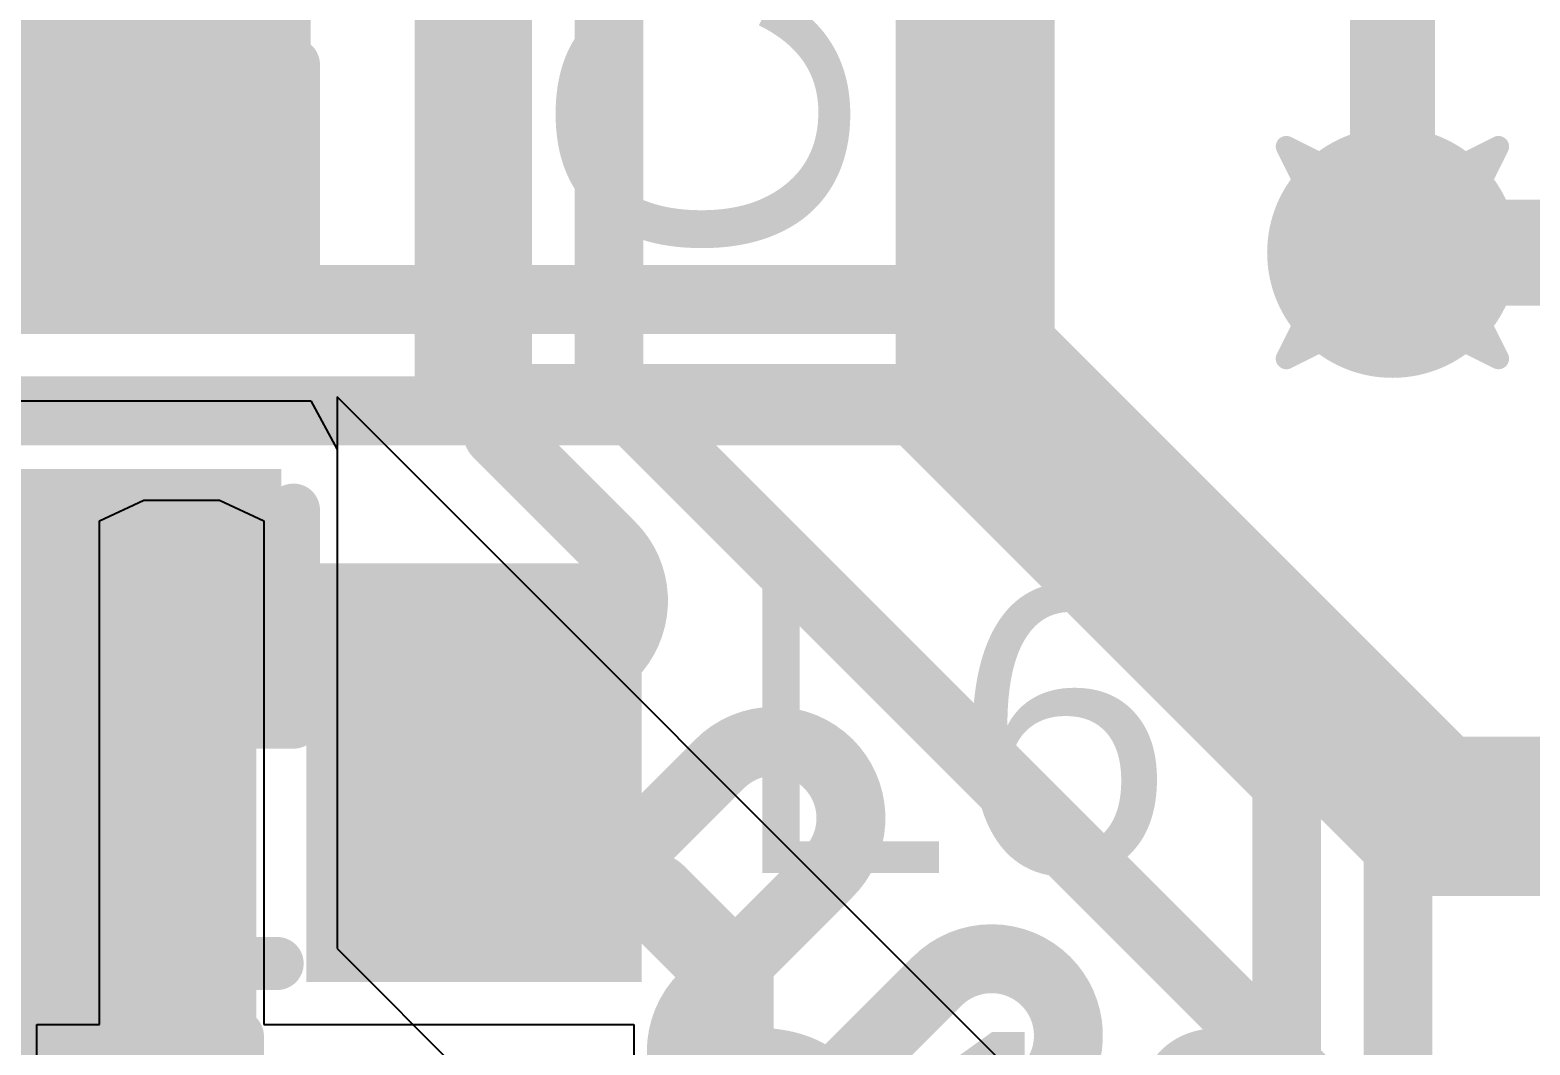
# Model space of a CAD drawing. Header units: inches. Extents: x -6 to 328, y -12 to 81.
# Drawn here: x 25.058 to 28.651, y 15.73 to 18.161 of the extents above; entities that cross this region are included whole.
import ezdxf

# ---------------------------------------------------------------- set-up
doc = ezdxf.new("R2010")
doc.units = ezdxf.units.IN
for name, color, linetype in [('Bottom Layer', 5, 'Continuous'), ('Bottom Overlay', 54, 'Continuous'), ('Bottom Paste', 16, 'Continuous'), ('Bottom Solder', 6, 'Continuous'), ('Drill Drawing', 1, 'Continuous'), ('Top Layer', 1, 'Continuous'), ('Top Overlay', 2, 'Continuous'), ('Top Paste', 8, 'Continuous'), ('Top Solder', 216, 'Continuous'), ('Via Holes', 16, 'Continuous')]:
    doc.layers.add(name, color=color, linetype=linetype)
doc.styles.add('Arial', font='', dxfattribs={"height": 0.2})
doc.styles.get('Arial').set_extended_font_data('Arial')

# ---------------------------------------------------------------- blocks, each defined once
blk = doc.blocks.new('IND_0603__1608_M_______38')
at = {"layer": 'Top Layer'}
for points in [[(-0.999998, 0.4000004699999999), (-0.3999992, 0.4000004699999999), (-0.3999992, -0.4000004699999999), (-0.999998, -0.4000004699999999)], [(0.40000174, 0.4000004699999999), (1.00000054, 0.4000004699999999), (1.00000054, -0.4000004699999999), (0.40000174, -0.4000004699999999)]]:
    blk.add_hatch(color=1, dxfattribs=at).paths.add_polyline_path(points)
at = {"layer": 'Top Paste'}
for points in [[(-0.999998, 0.4000004699999999), (-0.3999992, 0.4000004699999999), (-0.3999992, -0.4000004699999999), (-0.999998, -0.4000004699999999)], [(0.40000174, 0.4000004699999999), (1.00000054, 0.4000004699999999), (1.00000054, -0.4000004699999999), (0.40000174, -0.4000004699999999)]]:
    blk.add_hatch(color=8, dxfattribs=at).paths.add_polyline_path(points)
at = {"layer": 'Top Solder'}
for points in [[(-1.101598, 0.50160047), (-0.2983992, 0.50160047), (-0.2983992, -0.50160047), (-1.101598, -0.50160047)], [(0.29840174, 0.50160047), (1.10160054, 0.50160047), (1.10160054, -0.50160047), (0.29840174, -0.50160047)]]:
    blk.add_hatch(color=216, dxfattribs=at).paths.add_polyline_path(points)
at = {"layer": 'Top Overlay'}
for points in [[(-0.2032, 0.4571999999999999, 0.127, 0.127, 0), (0.2286, 0.4571999999999999, 0.127, 0.127, 0)], [(-0.2032, -0.4571999999999999, 0.127, 0.127, 0), (0.2286, -0.4571999999999999, 0.127, 0.127, 0)]]:
    blk.add_lwpolyline(points, format="xyseb", dxfattribs=at)
for points in [[(-0.23495, 0.4571999999999999, 0.0635, 0.0635, 1), (-0.17145, 0.4571999999999999, 0.0635, 0.0635, 1)], [(0.19685, 0.4571999999999999, 0.0635, 0.0635, 1), (0.26035, 0.4571999999999999, 0.0635, 0.0635, 1)], [(-0.23495, -0.4571999999999999, 0.0635, 0.0635, 1), (-0.17145, -0.4571999999999999, 0.0635, 0.0635, 1)], [(0.19685, -0.4571999999999999, 0.0635, 0.0635, 1), (0.26035, -0.4571999999999999, 0.0635, 0.0635, 1)]]:
    blk.add_lwpolyline(points, format="xyseb", close=True, dxfattribs=at)
blk = doc.blocks.new('C___0402_B_63')
at = {"layer": 'Bottom Layer'}
for points in [[(-0.2413, 0.3175), (-0.2412999999999999, -0.3175), (-0.6985, -0.3175), (-0.6985, 0.3175)], [(0.6985, 0.3175), (0.6985, -0.3175), (0.2413, -0.3175), (0.2412999999999999, 0.3175)]]:
    blk.add_hatch(color=5, dxfattribs=at).paths.add_polyline_path(points)
at = {"layer": 'Bottom Paste'}
for points in [[(-0.2413, 0.3175), (-0.2412999999999999, -0.3175), (-0.6985, -0.3175), (-0.6985, 0.3175)], [(0.6985, 0.3175), (0.6985, -0.3175), (0.2413, -0.3175), (0.2412999999999999, 0.3175)]]:
    blk.add_hatch(color=16, dxfattribs=at).paths.add_polyline_path(points)
at = {"layer": 'Bottom Solder'}
for points in [[(-0.18130012, 0.37749988), (-0.18130012, -0.37749988), (-0.7584998799999999, -0.37749988), (-0.7584998799999999, 0.37749988)], [(0.7584998799999999, 0.37749988), (0.7584998799999999, -0.37749988), (0.18130012, -0.37749988), (0.18130012, 0.37749988)]]:
    blk.add_hatch(color=6, dxfattribs=at).paths.add_polyline_path(points)
at = {"layer": 'Bottom Overlay'}
for points in [[(-0.7874, -0.4064, 0.127, 0.127, 0), (-0.7874, 0.4064, 0.127, 0.127, 0)], [(-0.2794, 0.4064, 0.127, 0.127, 0), (-0.7874, 0.4064, 0.127, 0.127, 0)], [(0.7874, 0.4064, 0.127, 0.127, 0), (0.2794, 0.4064, 0.127, 0.127, 0)], [(0.7874, -0.4064, 0.127, 0.127, 0), (0.7874, 0.4064, 0.127, 0.127, 0)], [(-0.2794, -0.4064, 0.127, 0.127, 0), (-0.7874, -0.4064, 0.127, 0.127, 0)], [(0.7874, -0.4064, 0.127, 0.127, 0), (0.2794, -0.4064, 0.127, 0.127, 0)]]:
    blk.add_lwpolyline(points, format="xyseb", dxfattribs=at)
for points in [[(-0.8191499999999999, 0.4064, 0.0635, 0.0635, 1), (-0.7556499999999999, 0.4064, 0.0635, 0.0635, 1)], [(-0.8191499999999999, 0.4064, 0.0635, 0.0635, 1), (-0.7556499999999999, 0.4064, 0.0635, 0.0635, 1)], [(-0.31115, 0.4064, 0.0635, 0.0635, 1), (-0.24765, 0.4064, 0.0635, 0.0635, 1)], [(0.24765, 0.4064, 0.0635, 0.0635, 1), (0.31115, 0.4064, 0.0635, 0.0635, 1)], [(0.7556499999999999, 0.4064, 0.0635, 0.0635, 1), (0.8191499999999999, 0.4064, 0.0635, 0.0635, 1)], [(0.7556499999999999, 0.4064, 0.0635, 0.0635, 1), (0.8191499999999999, 0.4064, 0.0635, 0.0635, 1)], [(-0.8191499999999999, -0.4064, 0.0635, 0.0635, 1), (-0.7556499999999999, -0.4064, 0.0635, 0.0635, 1)], [(-0.8191499999999999, -0.4064, 0.0635, 0.0635, 1), (-0.7556499999999999, -0.4064, 0.0635, 0.0635, 1)], [(-0.31115, -0.4064, 0.0635, 0.0635, 1), (-0.24765, -0.4064, 0.0635, 0.0635, 1)], [(0.24765, -0.4064, 0.0635, 0.0635, 1), (0.31115, -0.4064, 0.0635, 0.0635, 1)], [(0.7556499999999999, -0.4064, 0.0635, 0.0635, 1), (0.8191499999999999, -0.4064, 0.0635, 0.0635, 1)], [(0.7556499999999999, -0.4064, 0.0635, 0.0635, 1), (0.8191499999999999, -0.4064, 0.0635, 0.0635, 1)]]:
    blk.add_lwpolyline(points, format="xyseb", close=True, dxfattribs=at)
blk = doc.blocks.new('CAP_0201_72')
at = {"layer": 'Top Layer'}
for points in [[(-0.4499991, 0.1499997), (-0.1499997, 0.1499997), (-0.1499997, -0.1499997), (-0.4499991, -0.1499997)], [(0.1499997, 0.1499997), (0.4499991, 0.1499997), (0.4499991, -0.1499997), (0.1499997, -0.1499997)]]:
    blk.add_hatch(color=1, dxfattribs=at).paths.add_polyline_path(points)
at = {"layer": 'Top Paste'}
for points in [[(-0.4499991, 0.1499997), (-0.1499997, 0.1499997), (-0.1499997, -0.1499997), (-0.4499991, -0.1499997)], [(0.1499997, 0.1499997), (0.4499991, 0.1499997), (0.4499991, -0.1499997), (0.1499997, -0.1499997)]]:
    blk.add_hatch(color=8, dxfattribs=at).paths.add_polyline_path(points)
at = {"layer": 'Top Solder'}
for points in [[(-0.50500026, 0.20500086), (-0.09499853999999999, 0.20500086), (-0.09499853999999999, -0.20500086), (-0.50500026, -0.20500086)], [(0.09499853999999999, 0.20500086), (0.50500026, 0.20500086), (0.50500026, -0.20500086), (0.09499853999999999, -0.20500086)]]:
    blk.add_hatch(color=216, dxfattribs=at).paths.add_polyline_path(points)
at = {"layer": 'Top Overlay'}
for points in [[(-0.5334, 0.2286, 0.127, 0.127, 0), (-0.2032, 0.2286, 0.127, 0.127, 0)], [(-0.5334, -0.2286, 0.127, 0.127, 0), (-0.5334, 0.2286, 0.127, 0.127, 0)], [(0.2032, 0.2286, 0.127, 0.127, 0), (0.5334, 0.2286, 0.127, 0.127, 0)], [(0.5334, -0.2286, 0.127, 0.127, 0), (0.5334, 0.2286, 0.127, 0.127, 0)], [(-0.5334, -0.2286, 0.127, 0.127, 0), (-0.2032, -0.2286, 0.127, 0.127, 0)], [(0.2032, -0.2286, 0.127, 0.127, 0), (0.5334, -0.2286, 0.127, 0.127, 0)]]:
    blk.add_lwpolyline(points, format="xyseb", dxfattribs=at)
for points in [[(-0.5651499999999999, 0.2286, 0.0635, 0.0635, 1), (-0.5016499999999999, 0.2286, 0.0635, 0.0635, 1)], [(-0.5651499999999999, 0.2286, 0.0635, 0.0635, 1), (-0.5016499999999999, 0.2286, 0.0635, 0.0635, 1)], [(-0.23495, 0.2286, 0.0635, 0.0635, 1), (-0.17145, 0.2286, 0.0635, 0.0635, 1)], [(0.17145, 0.2286, 0.0635, 0.0635, 1), (0.23495, 0.2286, 0.0635, 0.0635, 1)], [(0.5016499999999999, 0.2286, 0.0635, 0.0635, 1), (0.5651499999999999, 0.2286, 0.0635, 0.0635, 1)], [(0.5016499999999999, 0.2286, 0.0635, 0.0635, 1), (0.5651499999999999, 0.2286, 0.0635, 0.0635, 1)], [(-0.5651499999999999, -0.2286, 0.0635, 0.0635, 1), (-0.5016499999999999, -0.2286, 0.0635, 0.0635, 1)], [(-0.5651499999999999, -0.2286, 0.0635, 0.0635, 1), (-0.5016499999999999, -0.2286, 0.0635, 0.0635, 1)], [(-0.23495, -0.2286, 0.0635, 0.0635, 1), (-0.17145, -0.2286, 0.0635, 0.0635, 1)], [(0.17145, -0.2286, 0.0635, 0.0635, 1), (0.23495, -0.2286, 0.0635, 0.0635, 1)], [(0.5016499999999999, -0.2286, 0.0635, 0.0635, 1), (0.5651499999999999, -0.2286, 0.0635, 0.0635, 1)], [(0.5016499999999999, -0.2286, 0.0635, 0.0635, 1), (0.5651499999999999, -0.2286, 0.0635, 0.0635, 1)]]:
    blk.add_lwpolyline(points, format="xyseb", close=True, dxfattribs=at)

msp = doc.modelspace()

# ---------------------------------------------------------------- hatches: boundary and pattern name
at = {"layer": 'Bottom Layer'}
for points in [[(22.91079746, 17.53159308), (25.73019746, 17.53159308), (25.73019746, 19.03245876), (22.91079746, 19.03245876)], [(23.93318556, 15.75468274), (25.60004024, 15.75468274), (25.60004024, 17.04899054), (23.93318556, 17.04899054)], [(24.82534278, 13.6017), (25.60004278, 13.6017), (25.60004278, 17.04899308), (24.82534278, 17.04899308)]]:
    msp.add_hatch(color=5, dxfattribs=at).paths.add_polyline_path(points)
h = msp.add_hatch(color=5, dxfattribs=at)
edge = h.paths.add_edge_path()
edge.add_arc((28.321, 17.6276), 0.2999994, 0, 360)
at = {"layer": 'Top Layer'}
h = msp.add_hatch(color=1, dxfattribs=at)
edge = h.paths.add_edge_path()
edge.add_arc((28.321, 17.6276), 0.2999994, 0, 360)
at = {"layer": 'Via Holes'}
h = msp.add_hatch(color=7, dxfattribs=at)
edge = h.paths.add_edge_path()
edge.add_arc((28.321, 17.6276), 0.1499997, 0, 360)

# ---------------------------------------------------------------- linework, layer by layer
at = {"layer": 'Bottom Layer'}
for p, q in [((27.88198132, 15.19319288), (25.79322756, 17.28194918)), ((25.79322756, 17.28194918), (25.79322756, 15.96053196)), ((23.83017586, 17.27261722), (25.6700909, 17.27261722)), ((25.6700909, 17.27261722), (25.7302, 17.27261468)), ((25.7302, 17.27261468), (25.79322756, 17.15566546)), ((25.79322756, 17.15566546), (25.79322756, 15.96053196)), ((25.79322756, 15.96053196), (26.5605641, 15.19319288)), ((25.79322756, 15.96053196), (26.51719868, 15.23656084))]:
    msp.add_line(p, q, dxfattribs=at)
for points in [[(27.3218656, 17.36763608, 0.3809999999999999, 0.3809999999999999, 0), (27.3218656, 19.685, 0.3809999999999999, 0.3809999999999999, 0)], [(28.321, 17.6276, 0.2032, 0.2032, 0), (28.321, 19.58301392, 0.2032, 0.2032, 0)], [(26.444702, 17.30594964, 0.1651, 0.1651, 0), (26.444702, 19.17310872, 0.1651, 0.1651, 0)], [(26.178002, 17.29029308, 0.1651, 0.1651, 0), (26.178002, 19.06263904, 0.1651, 0.1651, 0)], [(27.3218656, 17.36763608, 0.3809999999999999, 0.3809999999999999, 0), (28.41224696, 16.27725472, 0.3809999999999999, 0.3809999999999999, 0)], [(26.444702, 17.30594964, 0.1651, 0.1651, 0), (28.33877492, 15.41187672, 0.1651, 0.1651, 0)], [(26.178002, 17.19547996, 0.1651, 0.1651, 0), (26.178002, 17.29029308, 0.1651, 0.1651, 0)], [(26.178002, 17.19547996, 0.1651, 0.1651, 0), (26.18896718, 17.18451478, 0.1651, 0.1651, 0)], [(26.18896463999999, 17.18451478, 0.1651, 0.1651, 0), (26.44940354, 16.92407588, 0.1651, 0.1651, 0)], [(26.44940354, 16.92407588, 0.1651, 0.1651, -0.4142135623730951), (26.44940354, 16.66364968, 0.1651, 0.1651, 0)], [(26.15086972, 16.36511586, 0.1651, 0.1651, 0), (26.44940354, 16.66364968, 0.1651, 0.1651, 0)], [(26.7098272, 16.4032184, 0.1651, 0.1651, -0.4142107056893969), (26.9702534, 16.40322094, 0.1651, 0.1651, 0)], [(26.41129592, 16.10468966, 0.1651, 0.1651, 0), (26.7098272, 16.40322094, 0.1651, 0.1651, 0)], [(26.7098272, 16.4032184, 0.1651, 0.1651, 0), (26.7098272, 16.40322094, 0.1651, 0.1651, 0)], [(26.9702534, 16.40322094, 0.1651, 0.1651, 0), (26.97025594, 16.4032184, 0.1651, 0.1651, 0)], [(26.97025594, 16.4032184, 0.1651, 0.1651, -0.4142135623730951), (26.97025594, 16.1427922, 0.1651, 0.1651, 0)], [(28.41224696, 16.27725472, 0.3809999999999999, 0.3809999999999999, 0), (30.7553995, 16.27725472, 0.3809999999999999, 0.3809999999999999, 0)], [(26.15086972, 16.10468966, 0.1651, 0.1651, -0.4142049925621999), (26.15086972, 16.36511332, 0.1651, 0.1651, 0)], [(26.15086972, 16.36511332, 0.1651, 0.1651, 0), (26.15086972, 16.36511586, 0.1651, 0.1651, 0)], [(26.67172466, 15.84426092, 0.1651, 0.1651, 0), (26.97025594, 16.1427922, 0.1651, 0.1651, 0)], [(26.41129592, 16.10468966, 0.1651, 0.1651, -0.4142135623730951), (26.15086972, 16.10468966, 0.1651, 0.1651, 0)], [(27.23068214, 15.88236346, 0.1651, 0.1651, -0.4142107056893969), (27.49110834, 15.882366, 0.1651, 0.1651, 0)], [(26.93215086, 15.58383472, 0.1651, 0.1651, 0), (27.23068214, 15.882366, 0.1651, 0.1651, 0)], [(27.23068214, 15.88236346, 0.1651, 0.1651, 0), (27.23068214, 15.882366, 0.1651, 0.1651, 0)], [(27.49110834, 15.882366, 0.1651, 0.1651, 0), (27.49111088, 15.88236346, 0.1651, 0.1651, 0)], [(27.49111088, 15.88236346, 0.1651, 0.1651, -0.4142135623730951), (27.49111088, 15.62193726, 0.1651, 0.1651, 0)], [(26.67172466, 15.58383472, 0.1651, 0.1651, -0.4142049925621999), (26.67172466, 15.84425838, 0.1651, 0.1651, 0)], [(26.67172466, 15.84425838, 0.1651, 0.1651, 0), (26.67172466, 15.84426092, 0.1651, 0.1651, 0)]]:
    msp.add_lwpolyline(points, format="xyseb", dxfattribs=at)
for points in [[(28.2702, 17.6276, 0.1016, 0.1016, 1), (28.3718, 17.6276, 0.1016, 0.1016, 1)], [(27.2266156, 17.36763608, 0.1905, 0.1905, 1), (27.4171156, 17.36763608, 0.1905, 0.1905, 1)], [(27.2266156, 17.36763608, 0.1905, 0.1905, 1), (27.4171156, 17.36763608, 0.1905, 0.1905, 1)], [(26.403427, 17.30594964, 0.08255, 0.08255, 1), (26.485977, 17.30594964, 0.08255, 0.08255, 1)], [(26.403427, 17.30594964, 0.08255, 0.08255, 1), (26.485977, 17.30594964, 0.08255, 0.08255, 1)], [(26.136727, 17.29029308, 0.08255, 0.08255, 1), (26.219277, 17.29029308, 0.08255, 0.08255, 1)], [(26.136727, 17.29029308, 0.08255, 0.08255, 1), (26.219277, 17.29029308, 0.08255, 0.08255, 1)], [(26.136727, 17.19547996, 0.08255, 0.08255, 1), (26.219277, 17.19547996, 0.08255, 0.08255, 1)], [(26.136727, 17.19547996, 0.08255, 0.08255, 1), (26.219277, 17.19547996, 0.08255, 0.08255, 1)], [(26.14768964, 17.18451478, 0.08255, 0.08255, 1), (26.23023964, 17.18451478, 0.08255, 0.08255, 1)], [(26.14769218, 17.18451478, 0.08255, 0.08255, 1), (26.23024218, 17.18451478, 0.08255, 0.08255, 1)], [(26.40812854, 16.92407588, 0.08255, 0.08255, 1), (26.49067854, 16.92407588, 0.08255, 0.08255, 1)], [(26.40812854, 16.92407588, 0.08255, 0.08255, 1), (26.49067854, 16.92407588, 0.08255, 0.08255, 1)], [(26.40812854, 16.66364968, 0.08255, 0.08255, 1), (26.49067854, 16.66364968, 0.08255, 0.08255, 1)], [(26.40812854, 16.66364968, 0.08255, 0.08255, 1), (26.49067854, 16.66364968, 0.08255, 0.08255, 1)], [(26.6685522, 16.40322094, 0.08255, 0.08255, 1), (26.7511022, 16.40322094, 0.08255, 0.08255, 1)], [(26.6685522, 16.40322094, 0.08255, 0.08255, 1), (26.7511022, 16.40322094, 0.08255, 0.08255, 1)], [(26.6685522, 16.4032184, 0.08255, 0.08255, 1), (26.7511022, 16.4032184, 0.08255, 0.08255, 1)], [(26.6685522, 16.4032184, 0.08255, 0.08255, 1), (26.7511022, 16.4032184, 0.08255, 0.08255, 1)], [(26.92897839999999, 16.40322094, 0.08255, 0.08255, 1), (27.0115284, 16.40322094, 0.08255, 0.08255, 1)], [(26.92897839999999, 16.40322094, 0.08255, 0.08255, 1), (27.0115284, 16.40322094, 0.08255, 0.08255, 1)], [(26.92898094, 16.4032184, 0.08255, 0.08255, 1), (27.01153094, 16.4032184, 0.08255, 0.08255, 1)], [(26.92898094, 16.4032184, 0.08255, 0.08255, 1), (27.01153094, 16.4032184, 0.08255, 0.08255, 1)], [(28.31699696, 16.27725472, 0.1905, 0.1905, 1), (28.50749696, 16.27725472, 0.1905, 0.1905, 1)], [(28.31699696, 16.27725472, 0.1905, 0.1905, 1), (28.50749696, 16.27725472, 0.1905, 0.1905, 1)], [(26.10959472, 16.36511586, 0.08255, 0.08255, 1), (26.19214472, 16.36511586, 0.08255, 0.08255, 1)], [(26.10959472, 16.36511586, 0.08255, 0.08255, 1), (26.19214472, 16.36511586, 0.08255, 0.08255, 1)], [(26.10959472, 16.36511332, 0.08255, 0.08255, 1), (26.19214472, 16.36511332, 0.08255, 0.08255, 1)], [(26.10959472, 16.36511332, 0.08255, 0.08255, 1), (26.19214472, 16.36511332, 0.08255, 0.08255, 1)], [(26.92898094, 16.1427922, 0.08255, 0.08255, 1), (27.01153094, 16.1427922, 0.08255, 0.08255, 1)], [(26.92898094, 16.1427922, 0.08255, 0.08255, 1), (27.01153094, 16.1427922, 0.08255, 0.08255, 1)], [(26.10959472, 16.10468966, 0.08255, 0.08255, 1), (26.19214472, 16.10468966, 0.08255, 0.08255, 1)], [(26.10959472, 16.10468966, 0.08255, 0.08255, 1), (26.19214472, 16.10468966, 0.08255, 0.08255, 1)], [(26.37002092, 16.10468966, 0.08255, 0.08255, 1), (26.45257092, 16.10468966, 0.08255, 0.08255, 1)], [(26.37002092, 16.10468966, 0.08255, 0.08255, 1), (26.45257092, 16.10468966, 0.08255, 0.08255, 1)], [(27.18940714, 15.882366, 0.08255, 0.08255, 1), (27.27195714, 15.882366, 0.08255, 0.08255, 1)], [(27.18940714, 15.882366, 0.08255, 0.08255, 1), (27.27195714, 15.882366, 0.08255, 0.08255, 1)], [(27.18940714, 15.88236346, 0.08255, 0.08255, 1), (27.27195714, 15.88236346, 0.08255, 0.08255, 1)], [(27.18940714, 15.88236346, 0.08255, 0.08255, 1), (27.27195714, 15.88236346, 0.08255, 0.08255, 1)], [(27.44983334, 15.882366, 0.08255, 0.08255, 1), (27.53238334, 15.882366, 0.08255, 0.08255, 1)], [(27.44983334, 15.882366, 0.08255, 0.08255, 1), (27.53238334, 15.882366, 0.08255, 0.08255, 1)], [(27.44983588, 15.88236346, 0.08255, 0.08255, 1), (27.53238588, 15.88236346, 0.08255, 0.08255, 1)], [(27.44983588, 15.88236346, 0.08255, 0.08255, 1), (27.53238588, 15.88236346, 0.08255, 0.08255, 1)], [(26.63044966, 15.84426092, 0.08255, 0.08255, 1), (26.71299966, 15.84426092, 0.08255, 0.08255, 1)], [(26.63044966, 15.84426092, 0.08255, 0.08255, 1), (26.71299966, 15.84426092, 0.08255, 0.08255, 1)], [(26.63044966, 15.84425838, 0.08255, 0.08255, 1), (26.71299966, 15.84425838, 0.08255, 0.08255, 1)], [(26.63044966, 15.84425838, 0.08255, 0.08255, 1), (26.71299966, 15.84425838, 0.08255, 0.08255, 1)]]:
    msp.add_lwpolyline(points, format="xyseb", close=True, dxfattribs=at)
at = {"layer": 'Drill Drawing'}
for points in [[(28.067, 17.8816, 0.0508, 0.0508, 0), (28.321, 17.7546, 0.0508, 0.0508, 0)], [(28.067, 17.8816, 0.0508, 0.0508, 0), (28.194, 17.6276, 0.0508, 0.0508, 0)], [(28.321, 17.7546, 0.0508, 0.0508, 0), (28.575, 17.8816, 0.0508, 0.0508, 0)], [(28.448, 17.6276, 0.0508, 0.0508, 0), (28.575, 17.8816, 0.0508, 0.0508, 0)], [(28.067, 17.3736, 0.0508, 0.0508, 0), (28.194, 17.6276, 0.0508, 0.0508, 0)], [(28.448, 17.6276, 0.0508, 0.0508, 0), (28.575, 17.3736, 0.0508, 0.0508, 0)], [(28.067, 17.3736, 0.0508, 0.0508, 0), (28.321, 17.5006, 0.0508, 0.0508, 0)], [(28.321, 17.5006, 0.0508, 0.0508, 0), (28.575, 17.3736, 0.0508, 0.0508, 0)]]:
    msp.add_lwpolyline(points, format="xyseb", dxfattribs=at)
for points in [[(28.0543, 17.8816, 0.0254, 0.0254, 1), (28.0797, 17.8816, 0.0254, 0.0254, 1)], [(28.0543, 17.8816, 0.0254, 0.0254, 1), (28.0797, 17.8816, 0.0254, 0.0254, 1)], [(28.5623, 17.8816, 0.0254, 0.0254, 1), (28.5877, 17.8816, 0.0254, 0.0254, 1)], [(28.5623, 17.8816, 0.0254, 0.0254, 1), (28.5877, 17.8816, 0.0254, 0.0254, 1)], [(28.3083, 17.7546, 0.0254, 0.0254, 1), (28.3337, 17.7546, 0.0254, 0.0254, 1)], [(28.3083, 17.7546, 0.0254, 0.0254, 1), (28.3337, 17.7546, 0.0254, 0.0254, 1)], [(28.1813, 17.6276, 0.0254, 0.0254, 1), (28.2067, 17.6276, 0.0254, 0.0254, 1)], [(28.1813, 17.6276, 0.0254, 0.0254, 1), (28.2067, 17.6276, 0.0254, 0.0254, 1)], [(28.4353, 17.6276, 0.0254, 0.0254, 1), (28.4607, 17.6276, 0.0254, 0.0254, 1)], [(28.4353, 17.6276, 0.0254, 0.0254, 1), (28.4607, 17.6276, 0.0254, 0.0254, 1)], [(28.3083, 17.5006, 0.0254, 0.0254, 1), (28.3337, 17.5006, 0.0254, 0.0254, 1)], [(28.3083, 17.5006, 0.0254, 0.0254, 1), (28.3337, 17.5006, 0.0254, 0.0254, 1)], [(28.0543, 17.3736, 0.0254, 0.0254, 1), (28.0797, 17.3736, 0.0254, 0.0254, 1)], [(28.0543, 17.3736, 0.0254, 0.0254, 1), (28.0797, 17.3736, 0.0254, 0.0254, 1)], [(28.5623, 17.3736, 0.0254, 0.0254, 1), (28.5877, 17.3736, 0.0254, 0.0254, 1)], [(28.5623, 17.3736, 0.0254, 0.0254, 1), (28.5877, 17.3736, 0.0254, 0.0254, 1)]]:
    msp.add_lwpolyline(points, format="xyseb", close=True, dxfattribs=at)
at = {"layer": 'Top Layer'}
for p, q in [((25.2244987, 16.9851959), (25.3308739, 17.03499514)), ((25.3308739, 17.03499514), (25.51172444, 17.03499514)), ((25.51172444, 17.03499514), (25.61809964, 16.9851959)), ((25.2244987, 15.77880004), (25.2244987, 16.9851959)), ((25.61809964, 16.9851959), (25.61809964, 15.77880004)), ((25.074499, 15.1685244), (25.074499, 15.77880004)), ((25.074499, 15.77880004), (25.2244987, 15.77880004)), ((25.61809964, 15.77880004), (26.50403894, 15.77880004)), ((26.50403894, 15.77880004), (26.50403894, 14.5841339))]:
    msp.add_line(p, q, dxfattribs=at)
for points in [[(28.321, 17.6276, 0.254, 0.254, 0), (29.12939818, 17.6276, 0.254, 0.254, 0)], [(23.76527886, 17.51534978, 0.1651, 0.1651, 0), (27.2864199, 17.51534978, 0.1651, 0.1651, 0)], [(27.2864199, 17.51534978, 0.1651, 0.1651, 0), (28.33440612, 16.46736356, 0.1651, 0.1651, 0)], [(23.76527886, 17.24864978, 0.1651, 0.1651, 0), (27.17595022, 17.24864978, 0.1651, 0.1651, 0)], [(27.17595022, 17.24864978, 0.1651, 0.1651, 0), (28.06770612, 16.35689388, 0.1651, 0.1651, 0)], [(28.33440612, 14.4036161, 0.1651, 0.1651, 0), (28.33440612, 16.46736356, 0.1651, 0.1651, 0)], [(26.12129904, 16.2860101, 0.2032, 0.2032, 0), (26.12129904, 16.38199924, 0.2032, 0.2032, 0)], [(28.06770612, 14.51408578, 0.1651, 0.1651, 0), (28.06770612, 16.35689388, 0.1651, 0.1651, 0)], [(26.12129904, 16.2860101, 0.2032, 0.2032, 0), (26.31969844, 16.0876107, 0.2032, 0.2032, 0)], [(26.31969844, 16.0876107, 0.2032, 0.2032, 0), (26.55156488, 16.0876107, 0.2032, 0.2032, 0)], [(26.55156488, 16.0876107, 0.2032, 0.2032, 0), (26.73711696, 15.90205862, 0.2032, 0.2032, 0)], [(26.73711696, 14.48759104, 0.2032, 0.2032, 0), (26.73711696, 15.90205862, 0.2032, 0.2032, 0)]]:
    msp.add_lwpolyline(points, format="xyseb", dxfattribs=at)
for points in [[(28.2575, 17.6276, 0.127, 0.127, 1), (28.3845, 17.6276, 0.127, 0.127, 1)], [(27.2451449, 17.51534978, 0.08255, 0.08255, 1), (27.3276949, 17.51534978, 0.08255, 0.08255, 1)], [(27.2451449, 17.51534978, 0.08255, 0.08255, 1), (27.3276949, 17.51534978, 0.08255, 0.08255, 1)], [(27.13467522, 17.24864978, 0.08255, 0.08255, 1), (27.21722522, 17.24864978, 0.08255, 0.08255, 1)], [(27.13467522, 17.24864978, 0.08255, 0.08255, 1), (27.21722522, 17.24864978, 0.08255, 0.08255, 1)], [(28.29313112, 16.46736356, 0.08255, 0.08255, 1), (28.37568112, 16.46736356, 0.08255, 0.08255, 1)], [(28.29313112, 16.46736356, 0.08255, 0.08255, 1), (28.37568112, 16.46736356, 0.08255, 0.08255, 1)], [(26.07049904, 16.38199924, 0.1016, 0.1016, 1), (26.17209904, 16.38199924, 0.1016, 0.1016, 1)], [(28.02643112, 16.35689388, 0.08255, 0.08255, 1), (28.10898112, 16.35689388, 0.08255, 0.08255, 1)], [(28.02643112, 16.35689388, 0.08255, 0.08255, 1), (28.10898112, 16.35689388, 0.08255, 0.08255, 1)], [(26.07049904, 16.2860101, 0.1016, 0.1016, 1), (26.17209904, 16.2860101, 0.1016, 0.1016, 1)], [(26.07049904, 16.2860101, 0.1016, 0.1016, 1), (26.17209904, 16.2860101, 0.1016, 0.1016, 1)], [(26.26889844, 16.0876107, 0.1016, 0.1016, 1), (26.37049844, 16.0876107, 0.1016, 0.1016, 1)], [(26.26889844, 16.0876107, 0.1016, 0.1016, 1), (26.37049844, 16.0876107, 0.1016, 0.1016, 1)], [(26.50076488, 16.0876107, 0.1016, 0.1016, 1), (26.60236488, 16.0876107, 0.1016, 0.1016, 1)], [(26.50076488, 16.0876107, 0.1016, 0.1016, 1), (26.60236488, 16.0876107, 0.1016, 0.1016, 1)], [(26.68631696, 15.90205862, 0.1016, 0.1016, 1), (26.78791696, 15.90205862, 0.1016, 0.1016, 1)], [(26.68631696, 15.90205862, 0.1016, 0.1016, 1), (26.78791696, 15.90205862, 0.1016, 0.1016, 1)]]:
    msp.add_lwpolyline(points, format="xyseb", close=True, dxfattribs=at)
at = {"layer": 'Top Overlay'}
for points in [[(26.04295528, 17.2974, 0.127, 0.127, 0), (26.04295528, 19.0238888, 0.127, 0.127, 0)], [(27.31295528, 17.2974, 0.127, 0.127, 0), (27.31295528, 19.0238888, 0.127, 0.127, 0)], [(26.04295528, 17.2974, 0.127, 0.127, 0), (27.31295528, 17.2974, 0.127, 0.127, 0)]]:
    msp.add_lwpolyline(points, format="xyseb", dxfattribs=at)
for points in [[(26.01120528, 17.2974, 0.0635, 0.0635, 1), (26.07470528, 17.2974, 0.0635, 0.0635, 1)], [(26.01120528, 17.2974, 0.0635, 0.0635, 1), (26.07470528, 17.2974, 0.0635, 0.0635, 1)], [(27.28120528, 17.2974, 0.0635, 0.0635, 1), (27.34470528, 17.2974, 0.0635, 0.0635, 1)], [(27.28120528, 17.2974, 0.0635, 0.0635, 1), (27.34470528, 17.2974, 0.0635, 0.0635, 1)]]:
    msp.add_lwpolyline(points, format="xyseb", close=True, dxfattribs=at)

# ---------------------------------------------------------------- block references
at = {"rotation": 270}
msp.add_blockref('C___0402_B_63', (25.28254278, 17.29029308), dxfattribs=at)
for name, p in [('IND_0603__1608_M_______38', (25.4212979, 16.38199924)), ('CAP_0201_72', (25.0212987, 15.52171902))]:
    msp.add_blockref(name, p)

# ---------------------------------------------------------------- texts
at = {"layer": 'Top Overlay', "style": 'Arial'}
msp.add_text('C9', height=0.6858, rotation=90, dxfattribs=at).set_placement((27.01278824, 17.58968542))
for s, p in [('L6', (26.73368542, 16.14181176)), ('C10', (26.42262686, 15.07501176))]:
    msp.add_text(s, height=0.6858, dxfattribs=at).set_placement(p)

doc.saveas('drawing.dxf')
